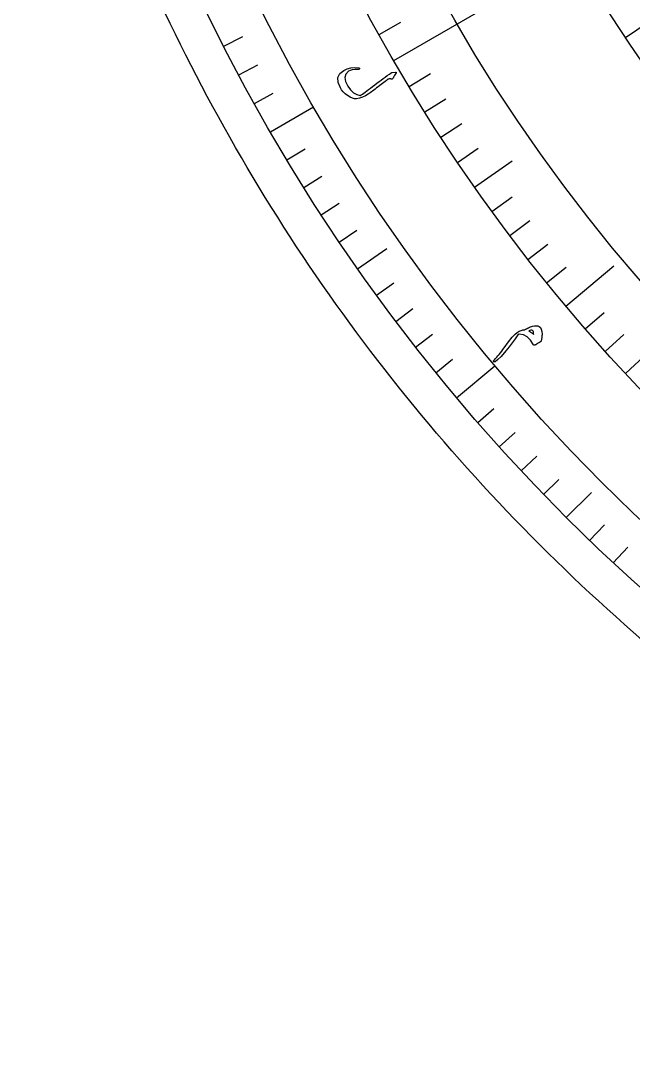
# Model space of a CAD drawing. Header units: millimetres. Extents: x -82 to 82, y -82 to 107.
# Drawn here: x -80.85 to -54.27, y -80.85 to -35.61 of the extents above; entities that cross this region are included whole.
import ezdxf

# ---------------------------------------------------------------- set-up
doc = ezdxf.new("R2010")
doc.units = ezdxf.units.MM
for name, color, linetype in [('CUT_OUTER', 1, 'Continuous'), ('ENGRAVE', 7, 'Continuous'), ('ENGRAVE_FINE', 8, 'Continuous'), ('TEXT', 5, 'Continuous')]:
    doc.layers.add(name, color=color, linetype=linetype)

msp = doc.modelspace()

# ---------------------------------------------------------------- linework, layer by layer
at = {"layer": 'CUT_OUTER'}
msp.add_lwpolyline([(-53.8868, -62.4697), (-54.2691, -62.1379), (-54.6493, -61.8038), (-55.0275, -61.4673), (-55.4036, -61.1285), (-55.7776, -60.7874), (-56.1496, -60.444), (-56.5194, -60.0983), (-56.8871, -59.7504), (-57.2526, -59.4002), (-57.616, -59.0478), (-57.9773, -58.6932), (-58.3363, -58.3363), (-58.6932, -57.9773), (-59.0478, -57.616), (-59.4002, -57.2526), (-59.7504, -56.8871), (-60.0983, -56.5194), (-60.444, -56.1496), (-60.7874, -55.7776), (-61.1285, -55.4036), (-61.4673, -55.0275), (-61.8038, -54.6493), (-62.1379, -54.2691), (-62.4697, -53.8868), (-62.7992, -53.5024), (-63.1263, -53.1161), (-63.451, -52.7278), (-63.7734, -52.3374), (-64.0933, -51.9452), (-64.4108, -51.5509), (-64.7259, -51.1547), (-65.0386, -50.7566), (-65.3488, -50.3566), (-65.6565, -49.9547), (-65.9618, -49.5509), (-66.2646, -49.1452), (-66.5649, -48.7377), (-66.8627, -48.3283), (-67.158, -47.9172), (-67.4507, -47.5042), (-67.741, -47.0894), (-68.0286, -46.6729), (-68.3137, -46.2546), (-68.5962, -45.8345), (-68.8762, -45.4128), (-69.1535, -44.9893), (-69.4283, -44.5641), (-69.7004, -44.1373), (-69.9699, -43.7088), (-70.2368, -43.2786), (-70.501, -42.8469), (-70.7626, -42.4135), (-71.0215, -41.9785), (-71.2778, -41.5419), (-71.5313, -41.1038), (-71.7822, -40.6641), (-72.0303, -40.2229), (-72.2758, -39.7802), (-72.5185, -39.3359), (-72.7585, -38.8902), (-72.9958, -38.4431), (-73.2303, -37.9944), (-73.462, -37.5444), (-73.691, -37.0929), (-73.9172, -36.6401), (-74.1406, -36.1858), (-74.3613, -35.7302), (-74.5791, -35.2733)], dxfattribs=at)
at = {"layer": 'ENGRAVE'}
for points in [[(-64.6596, -37.3312), (-56.8004, -32.7937)], [(-70.0182, -40.425), (-68.1427, -39.3422)], [(-61.1599, -42.8247), (-59.5245, -41.6795)], [(-66.2284, -46.3737), (-64.9613, -45.4864)], [(-57.1948, -47.9921), (-55.1092, -46.2421)], [(-61.9347, -51.9694), (-60.2757, -50.5773)], [(-57.1696, -57.1696), (-56.0758, -56.0758)]]:
    msp.add_lwpolyline(points, dxfattribs=at)
for radius in [80.85, 80.85, 78.6844, 74.6625, 74.6625, 71.4862, 65.5875, 65.5875, 62.1225, 55.6875, 55.6875]:
    msp.add_circle((0, 0), radius, dxfattribs=at)
at = {"layer": 'ENGRAVE_FINE'}
for points in [[(-65.3013, -36.1971), (-64.3488, -35.6691)], [(-54.6061, -36.3304), (-53.617, -35.6724)], [(-72.0379, -36.7051), (-71.2109, -36.2838)], [(-71.3863, -37.9568), (-70.5668, -37.521)], [(-63.9983, -38.454), (-63.0648, -37.8932)], [(-70.713, -39.1969), (-69.9012, -38.7469)], [(-63.3174, -39.5651), (-62.3939, -38.988)], [(-62.6172, -40.6641), (-61.7039, -40.071)], [(-69.302, -41.6408), (-68.5064, -41.1628)], [(-61.898, -41.7507), (-60.9952, -41.1418)], [(-68.5647, -42.844), (-67.7776, -42.3521)], [(-60.4032, -43.8855), (-59.5222, -43.2454)], [(-67.8065, -44.0341), (-67.0281, -43.5286)], [(-59.6281, -44.933), (-58.7584, -44.2776)], [(-67.0277, -45.2107), (-66.2582, -44.6917)], [(-58.8349, -45.9668), (-57.9767, -45.2964)], [(-58.0237, -46.9866), (-57.1773, -46.3013)], [(-65.409, -47.5224), (-64.6582, -46.9769)], [(-64.5697, -48.6567), (-63.8284, -48.0982)], [(-56.3485, -48.983), (-55.5266, -48.2686)], [(-63.7107, -49.7762), (-62.9793, -49.2048)], [(-55.4851, -49.959), (-54.6758, -49.2303)], [(-54.6047, -50.9197), (-53.8083, -50.177)], [(-62.8323, -50.8806), (-62.111, -50.2965)], [(-61.0183, -53.0424), (-60.3178, -52.4335)], [(-60.0833, -54.0992), (-59.3935, -53.4782)], [(-59.1299, -55.1396), (-58.4512, -54.5066)], [(-58.1586, -56.1631), (-57.491, -55.5184)], [(-56.1631, -58.1586), (-55.5184, -57.491)], [(-55.1396, -59.1299), (-54.5066, -58.4512)]]:
    msp.add_lwpolyline(points, dxfattribs=at)
at = {"layer": 'TEXT'}
for points in [[(-64.5901, -37.8349), (-64.5796, -37.8346), (-64.5707, -37.837), (-64.5632, -37.8419), (-64.5573, -37.8495), (-64.554, -37.8585), (-64.5543, -37.8679), (-64.5582, -37.8778), (-64.5657, -37.8882), (-64.6109, -37.9462), (-64.6471, -38.0012), (-64.6744, -38.053), (-64.6926, -38.1017), (-64.7002, -38.1174), (-64.7133, -38.1283), (-64.7318, -38.1343), (-64.7557, -38.1354), (-64.7682, -38.1345), (-64.7801, -38.1337), (-64.7916, -38.133), (-64.8025, -38.1324), (-64.8128, -38.1319), (-64.8222, -38.1312), (-64.8308, -38.1306), (-64.8386, -38.1298), (-64.8524, -38.1291), (-64.8671, -38.1313), (-64.8826, -38.1366), (-64.8989, -38.1449), (-64.9415, -38.174), (-64.9876, -38.2064), (-65.0372, -38.2421), (-65.0902, -38.2812), (-65.1467, -38.3234), (-65.2069, -38.3686), (-65.2707, -38.4169), (-65.3381, -38.4681), (-65.4048, -38.5203), (-65.4677, -38.5689), (-65.527, -38.6138), (-65.5826, -38.6551), (-65.6345, -38.6929), (-65.683, -38.7276), (-65.7279, -38.7591), (-65.7692, -38.7875), (-65.8948, -38.8661), (-66.0218, -38.9269), (-66.1502, -38.9699), (-66.2801, -38.9949), (-66.3651, -38.9947), (-66.4573, -38.9712), (-66.5566, -38.9244), (-66.6631, -38.8541), (-66.7658, -38.7704), (-66.8528, -38.6861), (-66.924, -38.6012), (-66.9794, -38.5159), (-67.0757, -38.2781), (-67.0831, -38.073), (-67.0019, -37.9011), (-66.8326, -37.7623), (-66.6862, -37.6946), (-66.5284, -37.6538), (-66.3594, -37.6396), (-66.179, -37.652), (-66.1676, -37.6542), (-66.159, -37.6585), (-66.1531, -37.6647), (-66.1499, -37.6729), (-66.1484, -37.6827), (-66.149, -37.6912), (-66.1516, -37.6982), (-66.1563, -37.7039), (-66.1643, -37.7106), (-66.1731, -37.7151), (-66.1826, -37.7176), (-66.1929, -37.7179), (-66.3424, -37.7246), (-66.4642, -37.7397), (-66.5585, -37.7635), (-66.6251, -37.7959), (-66.739, -37.9179), (-66.7823, -38.0667), (-66.7548, -38.2422), (-66.6561, -38.4441), (-66.536, -38.6082), (-66.4061, -38.7312), (-66.2665, -38.8131), (-66.1174, -38.8541), (-66.0737, -38.8257), (-66.0232, -38.7915), (-65.9661, -38.7513), (-65.9023, -38.7053), (-65.8317, -38.6532), (-65.7543, -38.5947), (-65.67, -38.5298), (-65.5788, -38.4586), (-65.484, -38.3863), (-65.3905, -38.3157), (-65.2982, -38.2466), (-65.207, -38.1792), (-65.1171, -38.1135), (-65.0281, -38.0498), (-64.9402, -37.9879), (-64.8533, -37.928), (-64.7717, -37.8667), (-64.7615, -37.8614), (-64.7513, -37.8573), (-64.7412, -37.8546), (-64.7313, -37.8532)], [(-58.9874, -49.0205), (-58.9456, -48.9963), (-58.9031, -48.9732), (-58.8599, -48.9513), (-58.8161, -48.9305), (-58.7716, -48.9112), (-58.7265, -48.8942), (-58.6809, -48.8793), (-58.6347, -48.8665), (-58.5458, -48.8495), (-58.4694, -48.8447), (-58.4056, -48.8523), (-58.3542, -48.8721), (-58.2972, -48.9201), (-58.2568, -48.9917), (-58.2329, -49.0869), (-58.2254, -49.2058), (-58.2258, -49.2406), (-58.2271, -49.2753), (-58.2295, -49.31), (-58.233, -49.3445), (-58.2373, -49.3792), (-58.2425, -49.414), (-58.2484, -49.449), (-58.2551, -49.4843), (-58.26, -49.5036), (-58.267, -49.5198), (-58.2761, -49.5329), (-58.2874, -49.543), (-58.3403, -49.5747), (-58.3877, -49.6028), (-58.4296, -49.6271), (-58.4662, -49.6479), (-58.4967, -49.6647), (-58.5207, -49.6775), (-58.5381, -49.6862), (-58.549, -49.6908), (-58.5652, -49.693), (-58.5791, -49.6898), (-58.5908, -49.6813), (-58.6001, -49.6674), (-58.7249, -49.4695), (-58.8689, -49.3276), (-59.0328, -49.2414), (-59.2166, -49.211), (-59.2344, -49.2129), (-59.2496, -49.2179), (-59.2622, -49.2262), (-59.2721, -49.2376), (-59.3926, -49.4067), (-59.5207, -49.5795), (-59.6564, -49.756), (-59.7996, -49.9362), (-59.9985, -50.1712), (-60.152, -50.3279), (-60.2604, -50.4062), (-60.3238, -50.4058), (-60.3317, -50.3907), (-60.3292, -50.3715), (-60.3166, -50.3482), (-60.2938, -50.3209), (-60.2425, -50.2684), (-60.1906, -50.212), (-60.1381, -50.1516), (-60.0851, -50.0872), (-60.0313, -50.0193), (-59.9767, -49.9484), (-59.9213, -49.8743), (-59.865, -49.7972), (-59.6759, -49.5389), (-59.5193, -49.3421), (-59.3957, -49.2067), (-59.3051, -49.1324), (-59.2577, -49.1042), (-59.2123, -49.0803), (-59.1689, -49.0607), (-59.1274, -49.0454), (-59.0884, -49.034), (-59.052, -49.0261), (-59.0183, -49.0216), (-58.9874, -49.0205)], [(-58.8033, -49.0692), (-58.7768, -49.0831), (-58.7501, -49.0986), (-58.7231, -49.1159), (-58.6959, -49.1349), (-58.6686, -49.1556), (-58.6412, -49.1776), (-58.6138, -49.2011), (-58.5865, -49.226), (-58.5895, -49.1612), (-58.5986, -49.1107), (-58.6136, -49.0745), (-58.6346, -49.0526), (-58.6714, -49.0362), (-58.7117, -49.0336), (-58.7557, -49.0445), (-58.8033, -49.0692)]]:
    msp.add_lwpolyline(points, close=True, dxfattribs=at)

doc.saveas('drawing.dxf')
